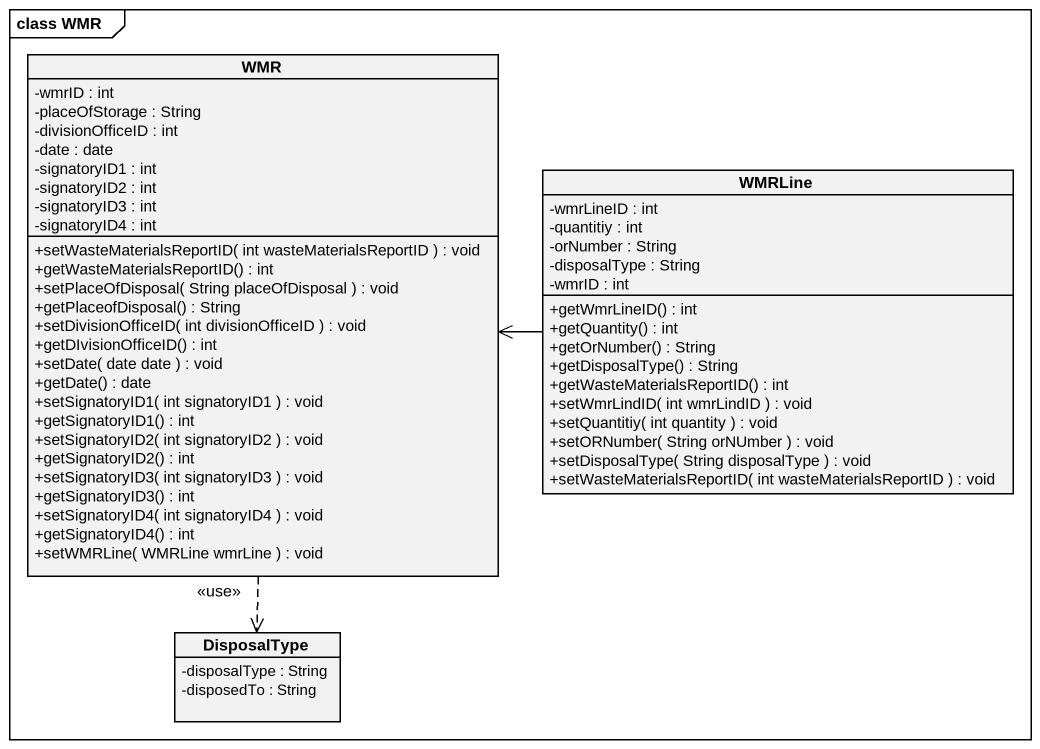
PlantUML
@startuml
mainframe class WMR
hide circle
hide empty members
skinparam classAttributeIconSize 0
class WMR {
  -wmrID : int
  -placeOfStorage : String
  -divisionOfficeID : int
  -date : date
  -signatoryID1 : int
  -signatoryID2 : int
  -signatoryID3 : int
  -signatoryID4 : int
  +setWasteMaterialsReportID( int wasteMaterialsReportID ) : void
  +getWasteMaterialsReportID() : int
  +setPlaceOfDisposal( String placeOfDisposal ) : void
  +getPlaceofDisposal() : String
  +setDivisionOfficeID( int divisionOfficeID ) : void
  +getDIvisionOfficeID() : int
  +setDate( date date ) : void
  +getDate() : date
  +setSignatoryID1( int signatoryID1 ) : void
  +getSignatoryID1() : int
  +setSignatoryID2( int signatoryID2 ) : void
  +getSignatoryID2() : int
  +setSignatoryID3( int signatoryID3 ) : void
  +getSignatoryID3() : int
  +setSignatoryID4( int signatoryID4 ) : void
  +getSignatoryID4() : int
  +setWMRLine( WMRLine wmrLine ) : void
}
class WMRLine {
  -wmrLineID : int
  -quantitiy : int
  -orNumber : String
  -disposalType : String
  -wmrID : int
  +getWmrLineID() : int
  +getQuantity() : int
  +getOrNumber() : String
  +getDisposalType() : String
  +getWasteMaterialsReportID() : int
  +setWmrLindID( int wmrLindID ) : void
  +setQuantitiy( int quantity ) : void
  +setORNumber( String orNUmber ) : void
  +setDisposalType( String disposalType ) : void
  +setWasteMaterialsReportID( int wasteMaterialsReportID ) : void
}
class DisposalType {
  -disposalType : String
  -disposedTo : String
}
WMR ..> DisposalType : <<use>>
WMRLine -left-> WMR
@enduml
